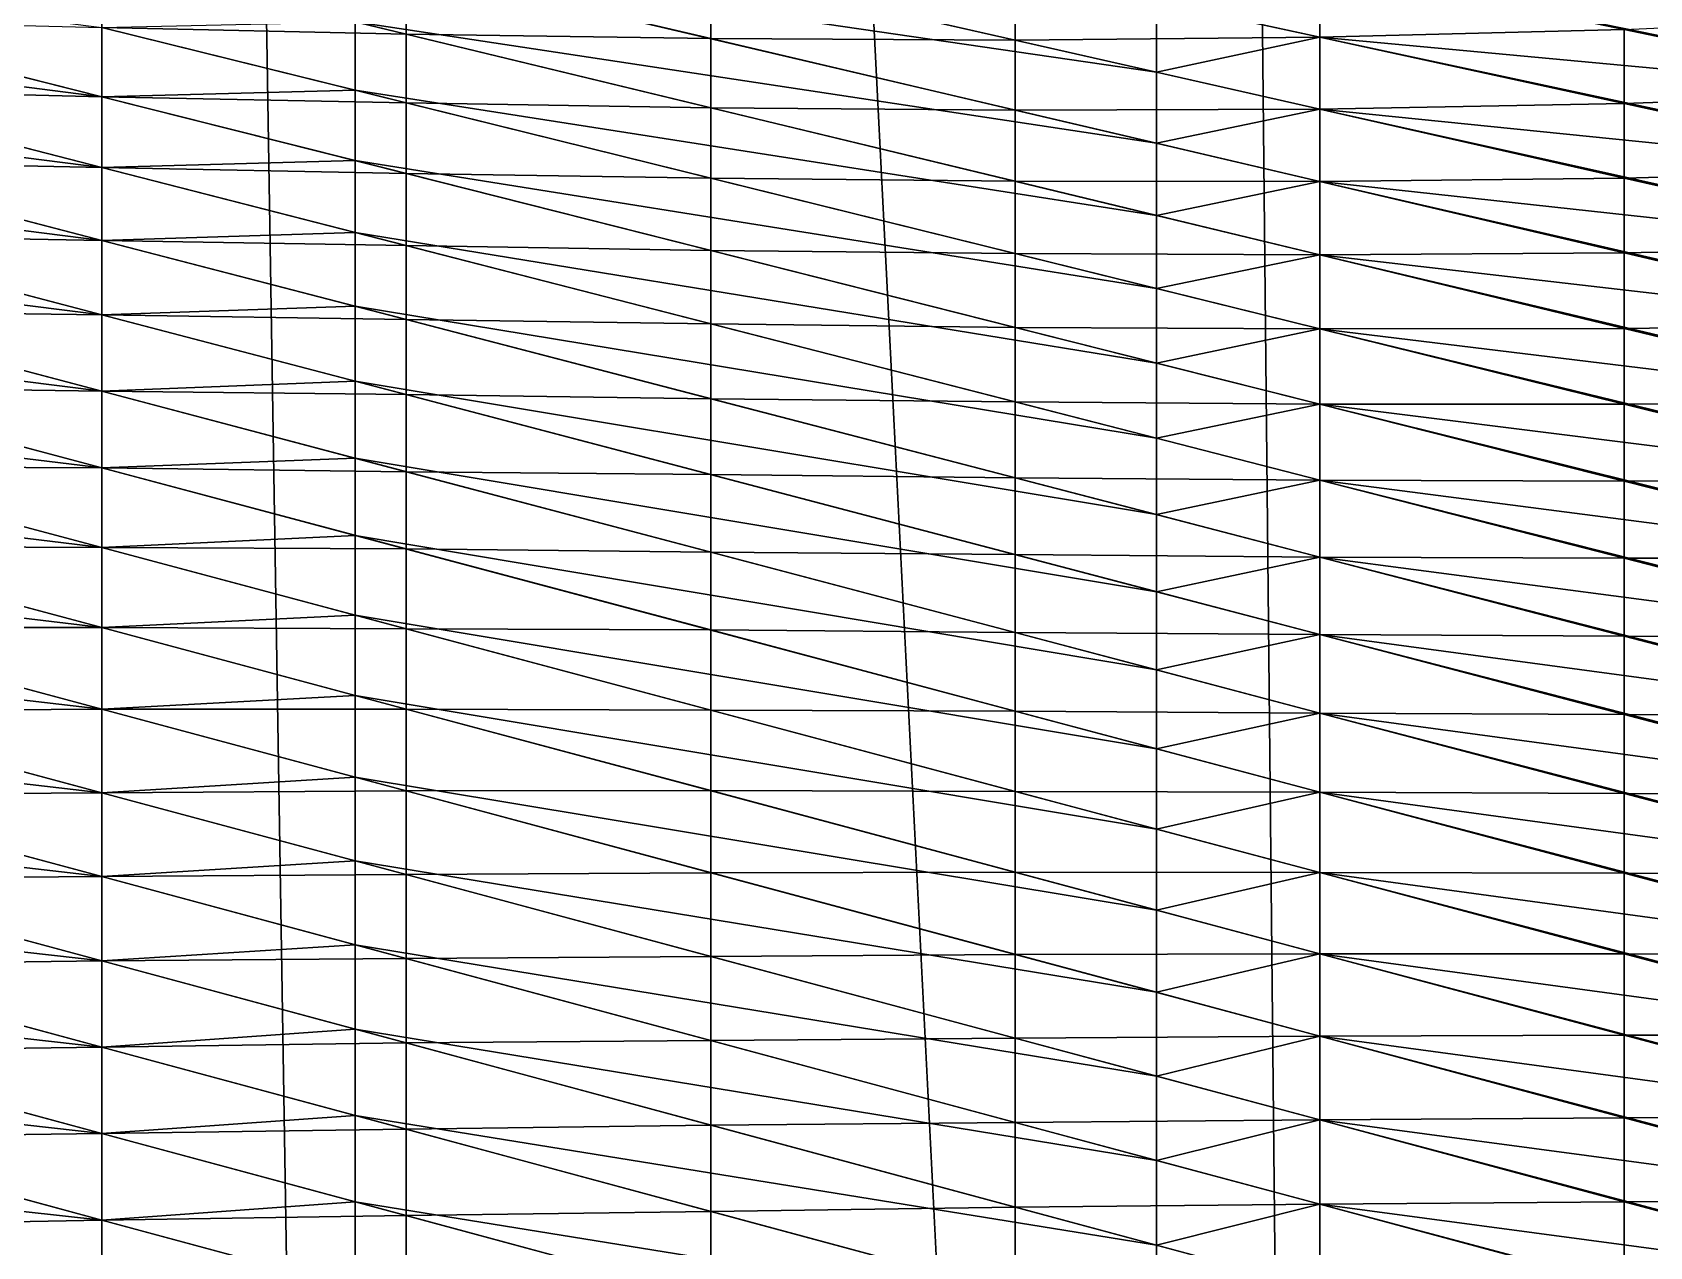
# Model space of a CAD drawing. Header units: metres. Extents: x -3 to 177, y -14 to 14.
# Drawn here: x 18.152 to 21.008, y -6.345 to -4.201 of the extents above; entities that cross this region are included whole.
import ezdxf

# ---------------------------------------------------------------- set-up
doc = ezdxf.new("R2010")
doc.units = ezdxf.units.M
doc.layers.add('ENGINE_ROOM', color=7, linetype='Continuous', true_color=0xa1acbe)
doc.layers.add('HULL', color=7, linetype='Continuous', true_color=0x528ba5)

msp = doc.modelspace()

# ---------------------------------------------------------------- linework, layer by layer
at = {"layer": 'ENGINE_ROOM'}
for points in [[(20.425, 14.067, 14.613), (21.5517, -14.1752, 14.6089), (21.5517, 14.1752, 14.6089)], [(20.1369, 14.0386, 14.6141), (20.425, -14.067, 14.613), (20.425, 14.067, 14.613)], [(20.425, 14.067, 14.613), (20.425, -14.067, 14.613), (21.5517, -14.1752, 14.6089)], [(18.7222, 13.8991, 14.6193), (20.1369, -14.0386, 14.6141), (20.1369, 14.0386, 14.6141)], [(20.1369, 14.0386, 14.6141), (20.1369, -14.0386, 14.6141), (20.425, -14.067, 14.613)], [(18.275, 13.855, 14.621), (18.7222, -13.8991, 14.6193), (18.7222, 13.8991, 14.6193)], [(18.7222, 13.8991, 14.6193), (18.7222, -13.8991, 14.6193), (20.1369, -14.0386, 14.6141)], [(17.3074, 13.7596, 14.6246), (18.275, -13.855, 14.621), (18.275, 13.855, 14.621)], [(18.275, 13.855, 14.621), (18.275, -13.855, 14.621), (18.7222, -13.8991, 14.6193)], [(17.3074, 13.7596, 14.6246), (17.3074, -13.7596, 14.6246), (18.275, -13.855, 14.621)], [(18.7222, -4.065, 2.9489), (18.7222, -3.9509, 2.8223), (20.1369, -4.2713, 2.5047)], [(18.7222, -3.9509, 2.8223), (20.1369, -4.1471, 2.3858), (20.1369, -4.2713, 2.5047)], [(17.3074, -4.1909, 3.7773), (17.3074, -4.0702, 3.6576), (18.275, -4.3146, 3.4209)], [(17.3074, -4.0702, 3.6576), (18.275, -4.1922, 3.3018), (18.275, -4.3146, 3.4209)], [(18.7222, -4.1824, 3.0728), (18.7222, -4.065, 2.9489), (20.1369, -4.3968, 2.6224)], [(18.7222, -4.065, 2.9489), (20.1369, -4.2713, 2.5047), (20.1369, -4.3968, 2.6224)], [(20.1369, -4.1471, 2.3858), (20.425, -4.084, 2.2055), (20.425, -4.2098, 2.3231)], [(20.425, -4.2098, 2.3231), (20.425, -4.084, 2.2055), (21.5517, -4.3142, 1.9704)], [(20.425, -4.084, 2.2055), (21.5517, -4.1781, 1.8606), (21.5517, -4.3142, 1.9704)], [(20.1369, -4.2713, 2.5047), (20.1369, -4.1471, 2.3858), (20.425, -4.2098, 2.3231)], [(17.3074, -4.3167, 3.8917), (17.3074, -4.1909, 3.7773), (18.275, -4.4394, 3.5377)], [(17.3074, -4.1909, 3.7773), (18.275, -4.3146, 3.4209), (18.275, -4.4394, 3.5377)], [(18.275, -4.1922, 3.3018), (18.7222, -4.1824, 3.0728), (18.7222, -4.3029, 3.1941)], [(18.275, -4.3146, 3.4209), (18.275, -4.1922, 3.3018), (18.7222, -4.3029, 3.1941)], [(18.7222, -4.3029, 3.1941), (18.7222, -4.1824, 3.0728), (20.1369, -4.5243, 2.7385)], [(18.7222, -4.1824, 3.0728), (20.1369, -4.3968, 2.6224), (20.1369, -4.5243, 2.7385)], [(20.1369, -4.2713, 2.5047), (20.425, -4.2098, 2.3231), (20.425, -4.3365, 2.4401)], [(20.425, -4.3365, 2.4401), (20.425, -4.2098, 2.3231), (21.5517, -4.4506, 2.0799)], [(20.425, -4.2098, 2.3231), (21.5517, -4.3142, 1.9704), (21.5517, -4.4506, 2.0799)], [(20.1369, -4.3968, 2.6224), (20.1369, -4.2713, 2.5047), (20.425, -4.3365, 2.4401)], [(18.275, -4.3146, 3.4209), (18.7222, -4.3029, 3.1941), (18.7222, -4.4275, 3.3115)], [(18.7222, -4.4275, 3.3115), (18.7222, -4.3029, 3.1941), (20.1369, -4.6533, 2.8533)], [(18.7222, -4.3029, 3.1941), (20.1369, -4.5243, 2.7385), (20.1369, -4.6533, 2.8533)], [(17.3074, -4.4454, 4.0028), (17.3074, -4.3167, 3.8917), (18.275, -4.5683, 3.6501)], [(17.3074, -4.3167, 3.8917), (18.275, -4.4394, 3.5377), (18.275, -4.5683, 3.6501)], [(18.275, -4.4394, 3.5377), (18.275, -4.3146, 3.4209), (18.7222, -4.4275, 3.3115)], [(20.1369, -4.3968, 2.6224), (20.425, -4.3365, 2.4401), (20.425, -4.4644, 2.556)], [(20.425, -4.4644, 2.556), (20.425, -4.3365, 2.4401), (21.5517, -4.5871, 2.1893)], [(20.425, -4.3365, 2.4401), (21.5517, -4.4506, 2.0799), (21.5517, -4.5871, 2.1893)], [(20.1369, -4.5243, 2.7385), (20.1369, -4.3968, 2.6224), (20.425, -4.4644, 2.556)], [(17.3074, -4.5788, 4.1082), (17.3074, -4.4454, 4.0028), (18.275, -4.6995, 3.7598)], [(17.3074, -4.4454, 4.0028), (18.275, -4.5683, 3.6501), (18.275, -4.6995, 3.7598)], [(18.275, -4.4394, 3.5377), (18.7222, -4.4275, 3.3115), (18.7222, -4.5542, 3.4269)], [(18.275, -4.5683, 3.6501), (18.275, -4.4394, 3.5377), (18.7222, -4.5542, 3.4269)], [(18.7222, -4.5542, 3.4269), (18.7222, -4.4275, 3.3115), (20.1369, -4.7849, 2.9654)], [(18.7222, -4.4275, 3.3115), (20.1369, -4.6533, 2.8533), (20.1369, -4.7849, 2.9654)], [(20.1369, -4.5243, 2.7385), (20.425, -4.4644, 2.556), (20.425, -4.5939, 2.6705)], [(20.425, -4.5939, 2.6705), (20.425, -4.4644, 2.556), (21.5517, -4.7241, 2.2981)], [(20.425, -4.4644, 2.556), (21.5517, -4.5871, 2.1893), (21.5517, -4.7241, 2.2981)], [(20.1369, -4.6533, 2.8533), (20.1369, -4.5243, 2.7385), (20.425, -4.5939, 2.6705)], [(18.275, -4.5683, 3.6501), (18.7222, -4.5542, 3.4269), (18.7222, -4.6845, 3.5384)], [(18.275, -4.6995, 3.7598), (18.275, -4.5683, 3.6501), (18.7222, -4.6845, 3.5384)], [(18.7222, -4.6845, 3.5384), (18.7222, -4.5542, 3.4269), (20.1369, -4.9175, 3.0766)], [(18.7222, -4.5542, 3.4269), (20.1369, -4.7849, 2.9654), (20.1369, -4.9175, 3.0766)], [(17.3074, -4.7124, 4.2134), (17.3074, -4.5788, 4.1082), (18.275, -4.8345, 3.865)], [(17.3074, -4.5788, 4.1082), (18.275, -4.6995, 3.7598), (18.275, -4.8345, 3.865)], [(20.1369, -4.6533, 2.8533), (20.425, -4.5939, 2.6705), (20.425, -4.7246, 2.7839)], [(20.425, -4.7246, 2.7839), (20.425, -4.5939, 2.6705), (21.5517, -4.8614, 2.4064)], [(20.425, -4.5939, 2.6705), (21.5517, -4.7241, 2.2981), (21.5517, -4.8614, 2.4064)], [(20.1369, -4.7849, 2.9654), (20.1369, -4.6533, 2.8533), (20.425, -4.7246, 2.7839)], [(18.275, -4.6995, 3.7598), (18.7222, -4.6845, 3.5384), (18.7222, -4.8169, 3.6475)], [(18.275, -4.8345, 3.865), (18.275, -4.6995, 3.7598), (18.7222, -4.8169, 3.6475)], [(18.7222, -4.8169, 3.6475), (18.7222, -4.6845, 3.5384), (20.1369, -5.0524, 3.1851)], [(18.7222, -4.6845, 3.5384), (20.1369, -4.9175, 3.0766), (20.1369, -5.0524, 3.1851)], [(17.3074, -4.8525, 4.3098), (17.3074, -4.7124, 4.2134), (18.275, -4.97, 3.9696)], [(17.3074, -4.7124, 4.2134), (18.275, -4.8345, 3.865), (18.275, -4.97, 3.9696)], [(20.1369, -4.7849, 2.9654), (20.425, -4.7246, 2.7839), (20.425, -4.8576, 2.895)], [(20.425, -4.8576, 2.895), (20.425, -4.7246, 2.7839), (21.5517, -4.9989, 2.5146)], [(20.425, -4.7246, 2.7839), (21.5517, -4.8614, 2.4064), (21.5517, -4.9989, 2.5146)], [(20.1369, -4.9175, 3.0766), (20.1369, -4.7849, 2.9654), (20.425, -4.8576, 2.895)], [(18.275, -4.8345, 3.865), (18.7222, -4.8169, 3.6475), (18.7222, -4.9527, 3.7526)], [(18.7222, -4.9527, 3.7526), (18.7222, -4.8169, 3.6475), (20.1369, -5.1885, 3.2923)], [(18.7222, -4.8169, 3.6475), (20.1369, -5.0524, 3.1851), (20.1369, -5.1885, 3.2923)], [(17.3074, -4.9927, 4.4061), (17.3074, -4.8525, 4.3098), (18.275, -5.1107, 4.067)], [(17.3074, -4.8525, 4.3098), (18.275, -4.97, 3.9696), (18.275, -5.1107, 4.067)], [(18.275, -4.97, 3.9696), (18.275, -4.8345, 3.865), (18.7222, -4.9527, 3.7526)], [(20.1369, -4.9175, 3.0766), (20.425, -4.8576, 2.895), (20.425, -4.9914, 3.0052)], [(20.425, -4.9914, 3.0052), (20.425, -4.8576, 2.895), (21.5517, -5.1375, 2.6214)], [(20.425, -4.8576, 2.895), (21.5517, -4.9989, 2.5146), (21.5517, -5.1375, 2.6214)], [(20.1369, -5.0524, 3.1851), (20.1369, -4.9175, 3.0766), (20.425, -4.9914, 3.0052)], [(18.275, -4.97, 3.9696), (18.7222, -4.9527, 3.7526), (18.7222, -5.089, 3.8569)], [(18.7222, -5.089, 3.8569), (18.7222, -4.9527, 3.7526), (20.1369, -5.3266, 3.3969)], [(18.7222, -4.9527, 3.7526), (20.1369, -5.1885, 3.2923), (20.1369, -5.3266, 3.3969)], [(17.3074, -5.1365, 4.4968), (17.3074, -4.9927, 4.4061), (18.275, -5.2519, 4.1639)], [(17.3074, -4.9927, 4.4061), (18.275, -5.1107, 4.067), (18.275, -5.2519, 4.1639)], [(18.275, -5.1107, 4.067), (18.275, -4.97, 3.9696), (18.7222, -5.089, 3.8569)], [(20.1369, -5.0524, 3.1851), (20.425, -4.9914, 3.0052), (20.425, -5.1273, 3.1132)], [(20.425, -5.1273, 3.1132), (20.425, -4.9914, 3.0052), (21.5517, -5.2761, 2.7281)], [(20.425, -4.9914, 3.0052), (21.5517, -5.1375, 2.6214), (21.5517, -5.2761, 2.7281)], [(20.1369, -5.1885, 3.2923), (20.1369, -5.0524, 3.1851), (20.425, -5.1273, 3.1132)], [(18.275, -5.1107, 4.067), (18.7222, -5.089, 3.8569), (18.7222, -5.23, 3.9548)], [(18.275, -5.2519, 4.1639), (18.275, -5.1107, 4.067), (18.7222, -5.23, 3.9548)], [(18.7222, -5.23, 3.9548), (18.7222, -5.089, 3.8569), (20.1369, -5.4656, 3.5004)], [(18.7222, -5.089, 3.8569), (20.1369, -5.3266, 3.3969), (20.1369, -5.4656, 3.5004)], [(17.3074, -5.2837, 4.5819), (17.3074, -5.1365, 4.4968), (18.275, -5.3961, 4.2559)], [(17.3074, -5.1365, 4.4968), (18.275, -5.2519, 4.1639), (18.275, -5.3961, 4.2559)], [(20.1369, -5.1885, 3.2923), (20.425, -5.1273, 3.1132), (20.425, -5.2641, 3.2199)], [(20.425, -5.2641, 3.2199), (20.425, -5.1273, 3.1132), (21.5517, -5.4156, 2.8336)], [(20.425, -5.1273, 3.1132), (21.5517, -5.2761, 2.7281), (21.5517, -5.4156, 2.8336)], [(20.1369, -5.3266, 3.3969), (20.1369, -5.1885, 3.2923), (20.425, -5.2641, 3.2199)], [(18.275, -5.2519, 4.1639), (18.7222, -5.23, 3.9548), (18.7222, -5.3716, 4.0519)], [(18.275, -5.3961, 4.2559), (18.275, -5.2519, 4.1639), (18.7222, -5.3716, 4.0519)], [(18.7222, -5.3716, 4.0519), (18.7222, -5.23, 3.9548), (20.1369, -5.6075, 3.5999)], [(18.7222, -5.23, 3.9548), (20.1369, -5.4656, 3.5004), (20.1369, -5.6075, 3.5999)], [(20.1369, -5.3266, 3.3969), (20.425, -5.2641, 3.2199), (20.425, -5.4027, 3.3245)], [(20.425, -5.4027, 3.3245), (20.425, -5.2641, 3.2199), (21.5517, -5.5556, 2.9386)], [(20.425, -5.2641, 3.2199), (21.5517, -5.4156, 2.8336), (21.5517, -5.5556, 2.9386)], [(17.3074, -5.431, 4.6669), (17.3074, -5.2837, 4.5819), (18.275, -5.5436, 4.3427)], [(17.3074, -5.2837, 4.5819), (18.275, -5.3961, 4.2559), (18.275, -5.5436, 4.3427)], [(20.1369, -5.4656, 3.5004), (20.1369, -5.3266, 3.3969), (20.425, -5.4027, 3.3245)], [(18.275, -5.3961, 4.2559), (18.7222, -5.3716, 4.0519), (18.7222, -5.5161, 4.1446)], [(18.275, -5.5436, 4.3427), (18.275, -5.3961, 4.2559), (18.7222, -5.5161, 4.1446)], [(18.7222, -5.5161, 4.1446), (18.7222, -5.3716, 4.0519), (20.1369, -5.7505, 3.6978)], [(18.7222, -5.3716, 4.0519), (20.1369, -5.6075, 3.5999), (20.1369, -5.7505, 3.6978)], [(20.1369, -5.4656, 3.5004), (20.425, -5.4027, 3.3245), (20.425, -5.5423, 3.4278)], [(20.425, -5.5423, 3.4278), (20.425, -5.4027, 3.3245), (21.5517, -5.6962, 3.0427)], [(20.425, -5.4027, 3.3245), (21.5517, -5.5556, 2.9386), (21.5517, -5.6962, 3.0427)], [(17.3074, -5.5792, 4.7502), (17.3074, -5.431, 4.6669), (18.275, -5.6914, 4.429)], [(17.3074, -5.431, 4.6669), (18.275, -5.5436, 4.3427), (18.275, -5.6914, 4.429)], [(20.1369, -5.6075, 3.5999), (20.1369, -5.4656, 3.5004), (20.425, -5.5423, 3.4278)], [(18.275, -5.5436, 4.3427), (18.7222, -5.5161, 4.1446), (18.7222, -5.6637, 4.2322)], [(18.7222, -5.6637, 4.2322), (18.7222, -5.5161, 4.1446), (20.1369, -5.8957, 3.7924)], [(18.7222, -5.5161, 4.1446), (20.1369, -5.7505, 3.6978), (20.1369, -5.8957, 3.7924)], [(18.275, -5.6914, 4.429), (18.275, -5.5436, 4.3427), (18.7222, -5.6637, 4.2322)], [(20.1369, -5.6075, 3.5999), (20.425, -5.5423, 3.4278), (20.425, -5.6844, 3.5276)], [(20.425, -5.6844, 3.5276), (20.425, -5.5423, 3.4278), (21.5517, -5.838, 3.1451)], [(20.425, -5.5423, 3.4278), (21.5517, -5.6962, 3.0427), (21.5517, -5.838, 3.1451)], [(17.3074, -5.7314, 4.8261), (17.3074, -5.5792, 4.7502), (18.275, -5.8401, 4.5137)], [(17.3074, -5.5792, 4.7502), (18.275, -5.6914, 4.429), (18.275, -5.8401, 4.5137)], [(20.1369, -5.7505, 3.6978), (20.1369, -5.6075, 3.5999), (20.425, -5.6844, 3.5276)], [(18.275, -5.6914, 4.429), (18.7222, -5.6637, 4.2322), (18.7222, -5.8117, 4.3191)], [(18.7222, -5.8117, 4.3191), (18.7222, -5.6637, 4.2322), (20.1369, -6.0437, 3.8825)], [(18.7222, -5.6637, 4.2322), (20.1369, -5.8957, 3.7924), (20.1369, -6.0437, 3.8825)], [(18.275, -5.8401, 4.5137), (18.275, -5.6914, 4.429), (18.7222, -5.8117, 4.3191)], [(20.1369, -5.7505, 3.6978), (20.425, -5.6844, 3.5276), (20.425, -5.8276, 3.6257)], [(20.425, -5.8276, 3.6257), (20.425, -5.6844, 3.5276), (21.5517, -5.981, 3.246)], [(20.425, -5.6844, 3.5276), (21.5517, -5.838, 3.1451), (21.5517, -5.981, 3.246)], [(17.3074, -5.8836, 4.9019), (17.3074, -5.7314, 4.8261), (18.275, -5.9924, 4.5917)], [(17.3074, -5.7314, 4.8261), (18.275, -5.8401, 4.5137), (18.275, -5.9924, 4.5917)], [(20.1369, -5.8957, 3.7924), (20.1369, -5.7505, 3.6978), (20.425, -5.8276, 3.6257)], [(18.275, -5.8401, 4.5137), (18.7222, -5.8117, 4.3191), (18.7222, -5.9607, 4.4044)], [(18.7222, -5.9607, 4.4044), (18.7222, -5.8117, 4.3191), (20.1369, -6.1925, 3.9714)], [(18.7222, -5.8117, 4.3191), (20.1369, -6.0437, 3.8825), (20.1369, -6.1925, 3.9714)], [(18.275, -5.9924, 4.5917), (18.275, -5.8401, 4.5137), (18.7222, -5.9607, 4.4044)], [(20.1369, -5.8957, 3.7924), (20.425, -5.8276, 3.6257), (20.425, -5.973, 3.7207)], [(20.425, -5.973, 3.7207), (20.425, -5.8276, 3.6257), (21.5517, -6.1255, 3.3446)], [(20.425, -5.8276, 3.6257), (21.5517, -5.981, 3.246), (21.5517, -6.1255, 3.3446)], [(17.3074, -6.036, 4.9774), (17.3074, -5.8836, 4.9019), (18.275, -6.1448, 4.6697)], [(17.3074, -5.8836, 4.9019), (18.275, -5.9924, 4.5917), (18.275, -6.1448, 4.6697)], [(20.1369, -6.0437, 3.8825), (20.1369, -5.8957, 3.7924), (20.425, -5.973, 3.7207)], [(18.275, -5.9924, 4.5917), (18.7222, -5.9607, 4.4044), (18.7222, -6.1131, 4.4834)], [(18.7222, -6.1131, 4.4834), (18.7222, -5.9607, 4.4044), (20.1369, -6.3422, 4.0585)], [(18.7222, -5.9607, 4.4044), (20.1369, -6.1925, 3.9714), (20.1369, -6.3422, 4.0585)], [(18.275, -6.1448, 4.6697), (18.275, -5.9924, 4.5917), (18.7222, -6.1131, 4.4834)], [(20.1369, -6.0437, 3.8825), (20.425, -5.973, 3.7207), (20.425, -6.1211, 3.8113)], [(20.425, -6.1211, 3.8113), (20.425, -5.973, 3.7207), (21.5517, -6.2716, 3.4409)], [(20.425, -5.973, 3.7207), (21.5517, -6.1255, 3.3446), (21.5517, -6.2716, 3.4409)], [(17.3074, -6.1916, 5.046), (17.3074, -6.036, 4.9774), (18.275, -6.2977, 4.7466)], [(17.3074, -6.036, 4.9774), (18.275, -6.1448, 4.6697), (18.275, -6.2977, 4.7466)], [(20.1369, -6.1925, 3.9714), (20.1369, -6.0437, 3.8825), (20.425, -6.1211, 3.8113)], [(18.275, -6.1448, 4.6697), (18.7222, -6.1131, 4.4834), (18.7222, -6.2655, 4.5624)], [(18.7222, -6.2655, 4.5624), (18.7222, -6.1131, 4.4834), (20.1369, -6.4947, 4.1408)], [(18.7222, -6.1131, 4.4834), (20.1369, -6.3422, 4.0585), (20.1369, -6.4947, 4.1408)], [(20.1369, -6.1925, 3.9714), (20.425, -6.1211, 3.8113), (20.425, -6.27, 3.9005)], [(20.425, -6.27, 3.9005), (20.425, -6.1211, 3.8113), (21.5517, -6.4201, 3.5333)], [(20.425, -6.1211, 3.8113), (21.5517, -6.2716, 3.4409), (21.5517, -6.4201, 3.5333)], [(18.275, -6.2977, 4.7466), (18.275, -6.1448, 4.6697), (18.7222, -6.2655, 4.5624)], [(17.3074, -6.3472, 5.1146), (17.3074, -6.1916, 5.046), (18.275, -6.4533, 4.8177)], [(17.3074, -6.1916, 5.046), (18.275, -6.2977, 4.7466), (18.275, -6.4533, 4.8177)], [(20.1369, -6.3422, 4.0585), (20.1369, -6.1925, 3.9714), (20.425, -6.27, 3.9005)], [(18.275, -6.2977, 4.7466), (18.7222, -6.2655, 4.5624), (18.7222, -6.4186, 4.64)], [(18.7222, -6.4186, 4.64), (18.7222, -6.2655, 4.5624), (20.1369, -6.6474, 4.2229)], [(18.7222, -6.2655, 4.5624), (20.1369, -6.4947, 4.1408), (20.1369, -6.6474, 4.2229)], [(20.1369, -6.3422, 4.0585), (20.425, -6.27, 3.9005), (20.425, -6.4199, 3.9881)], [(20.425, -6.4199, 3.9881), (20.425, -6.27, 3.9005), (21.5517, -6.5697, 3.624)], [(20.425, -6.27, 3.9005), (21.5517, -6.4201, 3.5333), (21.5517, -6.5697, 3.624)], [(18.275, -6.4533, 4.8177), (18.275, -6.2977, 4.7466), (18.7222, -6.4186, 4.64)], [(20.1369, -6.4947, 4.1408), (20.1369, -6.3422, 4.0585), (20.425, -6.4199, 3.9881)]]:
    msp.add_3dface(points, dxfattribs=at)
at = {"layer": 'HULL'}
for points in [[(18.275, -4.1922, 3.3018), (18.275, -4.0744, 3.1784), (18.8125, -4.2043, 3.0514)], [(18.275, -4.0744, 3.1784), (18.8125, -4.0862, 2.9281), (18.8125, -4.2043, 3.0514)], [(18.8125, -4.2043, 3.0514), (18.8125, -4.0862, 2.9281), (19.35, -4.2122, 2.804)], [(18.8125, -4.0862, 2.9281), (19.35, -4.0931, 2.6814), (19.35, -4.2122, 2.804)], [(19.35, -4.0931, 2.6814), (19.8875, -4.0928, 2.4402), (19.8875, -4.2148, 2.5607)], [(19.35, -4.2122, 2.804), (19.35, -4.0931, 2.6814), (19.8875, -4.2148, 2.5607)], [(19.8875, -4.0928, 2.4402), (20.425, -4.084, 2.2055), (20.425, -4.2098, 2.3231)], [(19.8875, -4.2148, 2.5607), (19.8875, -4.0928, 2.4402), (20.425, -4.2098, 2.3231)], [(20.425, -4.2098, 2.3231), (20.425, -4.084, 2.2055), (20.9625, -4.1958, 2.0924)], [(17.7375, -4.3014, 3.6708), (17.7375, -4.1788, 3.5524), (18.275, -4.3146, 3.4209)], [(17.7375, -4.1788, 3.5524), (18.275, -4.1922, 3.3018), (18.275, -4.3146, 3.4209)], [(18.275, -4.3146, 3.4209), (18.275, -4.1922, 3.3018), (18.8125, -4.3253, 3.1724)], [(18.275, -4.1922, 3.3018), (18.8125, -4.2043, 3.0514), (18.8125, -4.3253, 3.1724)], [(20.425, -4.2098, 2.3231), (20.9625, -4.1958, 2.0924), (20.9625, -4.3268, 2.2061)], [(20.9625, -4.1958, 2.0924), (21.5, -4.1718, 1.8691), (21.5, -4.3076, 1.9792)], [(20.9625, -4.3268, 2.2061), (20.9625, -4.1958, 2.0924), (21.5, -4.3076, 1.9792)], [(18.8125, -4.3253, 3.1724), (18.8125, -4.2043, 3.0514), (19.35, -4.3341, 2.9245)], [(18.8125, -4.2043, 3.0514), (19.35, -4.2122, 2.804), (19.35, -4.3341, 2.9245)], [(19.35, -4.3341, 2.9245), (19.35, -4.2122, 2.804), (19.8875, -4.3383, 2.68)], [(19.35, -4.2122, 2.804), (19.8875, -4.2148, 2.5607), (19.8875, -4.3383, 2.68)], [(19.8875, -4.2148, 2.5607), (20.425, -4.2098, 2.3231), (20.425, -4.3365, 2.4401)], [(19.8875, -4.3383, 2.68), (19.8875, -4.2148, 2.5607), (20.425, -4.3365, 2.4401)], [(20.425, -4.3365, 2.4401), (20.425, -4.2098, 2.3231), (20.9625, -4.3268, 2.2061)], [(17.7375, -4.4285, 3.7843), (17.7375, -4.3014, 3.6708), (18.275, -4.4394, 3.5377)], [(17.7375, -4.3014, 3.6708), (18.275, -4.3146, 3.4209), (18.275, -4.4394, 3.5377)], [(20.9625, -4.3268, 2.2061), (21.5, -4.3076, 1.9792), (21.5, -4.4437, 2.089)], [(18.275, -4.4394, 3.5377), (18.275, -4.3146, 3.4209), (18.8125, -4.4503, 3.2894)], [(18.275, -4.3146, 3.4209), (18.8125, -4.3253, 3.1724), (18.8125, -4.4503, 3.2894)], [(18.8125, -4.4503, 3.2894), (18.8125, -4.3253, 3.1724), (19.35, -4.4584, 3.0429)], [(18.8125, -4.3253, 3.1724), (19.35, -4.3341, 2.9245), (19.35, -4.4584, 3.0429)], [(19.35, -4.4584, 3.0429), (19.35, -4.3341, 2.9245), (19.8875, -4.464, 2.7975)], [(19.35, -4.3341, 2.9245), (19.8875, -4.3383, 2.68), (19.8875, -4.464, 2.7975)], [(19.8875, -4.3383, 2.68), (20.425, -4.3365, 2.4401), (20.425, -4.4644, 2.556)], [(19.8875, -4.464, 2.7975), (19.8875, -4.3383, 2.68), (20.425, -4.4644, 2.556)], [(20.425, -4.3365, 2.4401), (20.9625, -4.3268, 2.2061), (20.9625, -4.4582, 2.3194)], [(20.425, -4.4644, 2.556), (20.425, -4.3365, 2.4401), (20.9625, -4.4582, 2.3194)], [(20.9625, -4.4582, 2.3194), (20.9625, -4.3268, 2.2061), (21.5, -4.4437, 2.089)], [(17.7375, -4.5583, 3.8948), (17.7375, -4.4285, 3.7843), (18.275, -4.5683, 3.6501)], [(17.7375, -4.4285, 3.7843), (18.275, -4.4394, 3.5377), (18.275, -4.5683, 3.6501)], [(18.275, -4.5683, 3.6501), (18.275, -4.4394, 3.5377), (18.8125, -4.5774, 3.4046)], [(18.275, -4.4394, 3.5377), (18.8125, -4.4503, 3.2894), (18.8125, -4.5774, 3.4046)], [(18.8125, -4.5774, 3.4046), (18.8125, -4.4503, 3.2894), (19.35, -4.5861, 3.1579)], [(18.8125, -4.4503, 3.2894), (19.35, -4.4584, 3.0429), (19.35, -4.5861, 3.1579)], [(20.9625, -4.4582, 2.3194), (21.5, -4.4437, 2.089), (21.5, -4.5799, 2.1988)], [(19.35, -4.5861, 3.1579), (19.35, -4.4584, 3.0429), (19.8875, -4.5915, 2.9134)], [(19.35, -4.4584, 3.0429), (19.8875, -4.464, 2.7975), (19.8875, -4.5915, 2.9134)], [(19.8875, -4.5915, 2.9134), (19.8875, -4.464, 2.7975), (20.425, -4.5939, 2.6705)], [(19.8875, -4.464, 2.7975), (20.425, -4.4644, 2.556), (20.425, -4.5939, 2.6705)], [(20.425, -4.4644, 2.556), (20.9625, -4.4582, 2.3194), (20.9625, -4.5905, 2.4319)], [(20.425, -4.5939, 2.6705), (20.425, -4.4644, 2.556), (20.9625, -4.5905, 2.4319)], [(20.9625, -4.5905, 2.4319), (20.9625, -4.4582, 2.3194), (21.5, -4.5799, 2.1988)], [(17.7375, -4.6925, 4.0001), (17.7375, -4.5583, 3.8948), (18.275, -4.6995, 3.7598)], [(17.7375, -4.5583, 3.8948), (18.275, -4.5683, 3.6501), (18.275, -4.6995, 3.7598)], [(18.275, -4.6995, 3.7598), (18.275, -4.5683, 3.6501), (18.8125, -4.708, 3.5159)], [(18.275, -4.5683, 3.6501), (18.8125, -4.5774, 3.4046), (18.8125, -4.708, 3.5159)], [(18.8125, -4.708, 3.5159), (18.8125, -4.5774, 3.4046), (19.35, -4.7154, 3.2715)], [(18.8125, -4.5774, 3.4046), (19.35, -4.5861, 3.1579), (19.35, -4.7154, 3.2715)], [(19.35, -4.7154, 3.2715), (19.35, -4.5861, 3.1579), (19.8875, -4.7219, 3.0265)], [(19.35, -4.5861, 3.1579), (19.8875, -4.5915, 2.9134), (19.8875, -4.7219, 3.0265)], [(19.8875, -4.7219, 3.0265), (19.8875, -4.5915, 2.9134), (20.425, -4.7246, 2.7839)], [(19.8875, -4.5915, 2.9134), (20.425, -4.5939, 2.6705), (20.425, -4.7246, 2.7839)], [(20.425, -4.5939, 2.6705), (20.9625, -4.5905, 2.4319), (20.9625, -4.7238, 2.5435)], [(20.425, -4.7246, 2.7839), (20.425, -4.5939, 2.6705), (20.9625, -4.7238, 2.5435)], [(20.9625, -4.5905, 2.4319), (21.5, -4.5799, 2.1988), (21.5, -4.7166, 2.3079)], [(20.9625, -4.7238, 2.5435), (20.9625, -4.5905, 2.4319), (21.5, -4.7166, 2.3079)], [(17.7375, -4.8269, 4.105), (17.7375, -4.6925, 4.0001), (18.275, -4.8345, 3.865)], [(17.7375, -4.6925, 4.0001), (18.275, -4.6995, 3.7598), (18.275, -4.8345, 3.865)], [(18.275, -4.8345, 3.865), (18.275, -4.6995, 3.7598), (18.8125, -4.8406, 3.6248)], [(18.275, -4.6995, 3.7598), (18.8125, -4.708, 3.5159), (18.8125, -4.8406, 3.6248)], [(18.8125, -4.8406, 3.6248), (18.8125, -4.708, 3.5159), (19.35, -4.8478, 3.3816)], [(18.8125, -4.708, 3.5159), (19.35, -4.7154, 3.2715), (19.35, -4.8478, 3.3816)], [(19.35, -4.8478, 3.3816), (19.35, -4.7154, 3.2715), (19.8875, -4.8534, 3.1383)], [(19.35, -4.7154, 3.2715), (19.8875, -4.7219, 3.0265), (19.8875, -4.8534, 3.1383)], [(19.8875, -4.8534, 3.1383), (19.8875, -4.7219, 3.0265), (20.425, -4.8576, 2.895)], [(19.8875, -4.7219, 3.0265), (20.425, -4.7246, 2.7839), (20.425, -4.8576, 2.895)], [(20.425, -4.7246, 2.7839), (20.9625, -4.7238, 2.5435), (20.9625, -4.8577, 2.6544)], [(20.425, -4.8576, 2.895), (20.425, -4.7246, 2.7839), (20.9625, -4.8577, 2.6544)], [(20.9625, -4.7238, 2.5435), (21.5, -4.7166, 2.3079), (21.5, -4.8536, 2.4165)], [(20.9625, -4.8577, 2.6544), (20.9625, -4.7238, 2.5435), (21.5, -4.8536, 2.4165)], [(17.7375, -4.9673, 4.2019), (17.7375, -4.8269, 4.105), (18.275, -4.97, 3.9696)], [(17.7375, -4.8269, 4.105), (18.275, -4.8345, 3.865), (18.275, -4.97, 3.9696)], [(18.275, -4.97, 3.9696), (18.275, -4.8345, 3.865), (18.8125, -4.9766, 3.7299)], [(18.275, -4.8345, 3.865), (18.8125, -4.8406, 3.6248), (18.8125, -4.9766, 3.7299)], [(18.8125, -4.9766, 3.7299), (18.8125, -4.8406, 3.6248), (19.35, -4.9818, 3.4899)], [(18.8125, -4.8406, 3.6248), (19.35, -4.8478, 3.3816), (19.35, -4.9818, 3.4899)], [(19.35, -4.9818, 3.4899), (19.35, -4.8478, 3.3816), (19.8875, -4.9875, 3.2474)], [(19.35, -4.8478, 3.3816), (19.8875, -4.8534, 3.1383), (19.8875, -4.9875, 3.2474)], [(19.8875, -4.9875, 3.2474), (19.8875, -4.8534, 3.1383), (20.425, -4.9914, 3.0052)], [(19.8875, -4.8534, 3.1383), (20.425, -4.8576, 2.895), (20.425, -4.9914, 3.0052)], [(20.9625, -4.8577, 2.6544), (21.5, -4.8536, 2.4165), (21.5, -4.9909, 2.5249)], [(20.425, -4.9914, 3.0052), (20.425, -4.8576, 2.895), (20.9625, -4.9934, 2.7635)], [(20.425, -4.8576, 2.895), (20.9625, -4.8577, 2.6544), (20.9625, -4.9934, 2.7635)], [(20.9625, -4.9934, 2.7635), (20.9625, -4.8577, 2.6544), (21.5, -4.9909, 2.5249)], [(17.7375, -5.1079, 4.2984), (17.7375, -4.9673, 4.2019), (18.275, -5.1107, 4.067)], [(17.7375, -4.9673, 4.2019), (18.275, -4.97, 3.9696), (18.275, -5.1107, 4.067)], [(18.275, -5.1107, 4.067), (18.275, -4.97, 3.9696), (18.8125, -5.1131, 3.8341)], [(18.275, -4.97, 3.9696), (18.8125, -4.9766, 3.7299), (18.8125, -5.1131, 3.8341)], [(18.8125, -5.1131, 3.8341), (18.8125, -4.9766, 3.7299), (19.35, -5.1186, 3.5947)], [(18.8125, -4.9766, 3.7299), (19.35, -4.9818, 3.4899), (19.35, -5.1186, 3.5947)], [(19.35, -5.1186, 3.5947), (19.35, -4.9818, 3.4899), (19.8875, -5.123, 3.3549)], [(19.35, -4.9818, 3.4899), (19.8875, -4.9875, 3.2474), (19.8875, -5.123, 3.3549)], [(19.8875, -5.123, 3.3549), (19.8875, -4.9875, 3.2474), (20.425, -5.1273, 3.1132)], [(19.8875, -4.9875, 3.2474), (20.425, -4.9914, 3.0052), (20.425, -5.1273, 3.1132)], [(20.425, -5.1273, 3.1132), (20.425, -4.9914, 3.0052), (20.9625, -5.1294, 2.8721)], [(20.425, -4.9914, 3.0052), (20.9625, -4.9934, 2.7635), (20.9625, -5.1294, 2.8721)], [(20.9625, -4.9934, 2.7635), (21.5, -4.9909, 2.5249), (21.5, -5.1291, 2.632)], [(20.9625, -5.1294, 2.8721), (20.9625, -4.9934, 2.7635), (21.5, -5.1291, 2.632)], [(17.7375, -5.2519, 4.3897), (17.7375, -5.1079, 4.2984), (18.275, -5.2519, 4.1639)], [(17.7375, -5.1079, 4.2984), (18.275, -5.1107, 4.067), (18.275, -5.2519, 4.1639)], [(18.275, -5.2519, 4.1639), (18.275, -5.1107, 4.067), (18.8125, -5.2541, 3.9322)], [(18.275, -5.1107, 4.067), (18.8125, -5.1131, 3.8341), (18.8125, -5.2541, 3.9322)], [(18.8125, -5.2541, 3.9322), (18.8125, -5.1131, 3.8341), (19.35, -5.2561, 3.6987)], [(18.8125, -5.1131, 3.8341), (19.35, -5.1186, 3.5947), (19.35, -5.2561, 3.6987)], [(19.35, -5.2561, 3.6987), (19.35, -5.1186, 3.5947), (19.8875, -5.2607, 3.4596)], [(19.35, -5.1186, 3.5947), (19.8875, -5.123, 3.3549), (19.8875, -5.2607, 3.4596)], [(19.8875, -5.2607, 3.4596), (19.8875, -5.123, 3.3549), (20.425, -5.2641, 3.2199)], [(19.8875, -5.123, 3.3549), (20.425, -5.1273, 3.1132), (20.425, -5.2641, 3.2199)], [(20.425, -5.2641, 3.2199), (20.425, -5.1273, 3.1132), (20.9625, -5.267, 2.979)], [(20.425, -5.1273, 3.1132), (20.9625, -5.1294, 2.8721), (20.9625, -5.267, 2.979)], [(20.9625, -5.1294, 2.8721), (21.5, -5.1291, 2.632), (21.5, -5.2675, 2.739)], [(20.9625, -5.267, 2.979), (20.9625, -5.1294, 2.8721), (21.5, -5.2675, 2.739)], [(17.7375, -5.3992, 4.4755), (17.7375, -5.2519, 4.3897), (18.275, -5.3961, 4.2559)], [(17.7375, -5.2519, 4.3897), (18.275, -5.2519, 4.1639), (18.275, -5.3961, 4.2559)], [(18.275, -5.3961, 4.2559), (18.275, -5.2519, 4.1639), (18.8125, -5.3958, 4.0293)], [(18.275, -5.2519, 4.1639), (18.8125, -5.2541, 3.9322), (18.8125, -5.3958, 4.0293)], [(18.8125, -5.3958, 4.0293), (18.8125, -5.2541, 3.9322), (19.35, -5.3975, 3.7973)], [(18.8125, -5.2541, 3.9322), (19.35, -5.2561, 3.6987), (19.35, -5.3975, 3.7973)], [(19.35, -5.3975, 3.7973), (19.35, -5.2561, 3.6987), (19.8875, -5.3992, 3.5632)], [(19.35, -5.2561, 3.6987), (19.8875, -5.2607, 3.4596), (19.8875, -5.3992, 3.5632)], [(19.8875, -5.3992, 3.5632), (19.8875, -5.2607, 3.4596), (20.425, -5.4027, 3.3245)], [(19.8875, -5.2607, 3.4596), (20.425, -5.2641, 3.2199), (20.425, -5.4027, 3.3245)], [(20.425, -5.4027, 3.3245), (20.425, -5.2641, 3.2199), (20.9625, -5.4053, 3.0849)], [(20.425, -5.2641, 3.2199), (20.9625, -5.267, 2.979), (20.9625, -5.4053, 3.0849)], [(20.9625, -5.4053, 3.0849), (20.9625, -5.267, 2.979), (21.5, -5.4068, 2.8447)], [(20.9625, -5.267, 2.979), (21.5, -5.2675, 2.739), (21.5, -5.4068, 2.8447)], [(17.7375, -5.3992, 4.4755), (18.275, -5.3961, 4.2559), (18.275, -5.5436, 4.3427)], [(18.275, -5.3961, 4.2559), (18.8125, -5.3958, 4.0293), (18.8125, -5.5403, 4.1221)], [(18.275, -5.5436, 4.3427), (18.275, -5.3961, 4.2559), (18.8125, -5.5403, 4.1221)], [(18.8125, -5.5403, 4.1221), (18.8125, -5.3958, 4.0293), (19.35, -5.5397, 3.8948)], [(18.8125, -5.3958, 4.0293), (19.35, -5.3975, 3.7973), (19.35, -5.5397, 3.8948)], [(17.7375, -5.5468, 4.5612), (17.7375, -5.3992, 4.4755), (18.275, -5.5436, 4.3427)], [(19.35, -5.5397, 3.8948), (19.35, -5.3975, 3.7973), (19.8875, -5.541, 3.6625)], [(19.35, -5.3975, 3.7973), (19.8875, -5.3992, 3.5632), (19.8875, -5.541, 3.6625)], [(19.8875, -5.541, 3.6625), (19.8875, -5.3992, 3.5632), (20.425, -5.5423, 3.4278)], [(19.8875, -5.3992, 3.5632), (20.425, -5.4027, 3.3245), (20.425, -5.5423, 3.4278)], [(20.425, -5.5423, 3.4278), (20.425, -5.4027, 3.3245), (20.9625, -5.5448, 3.1894)], [(20.425, -5.4027, 3.3245), (20.9625, -5.4053, 3.0849), (20.9625, -5.5448, 3.1894)], [(20.9625, -5.5448, 3.1894), (20.9625, -5.4053, 3.0849), (21.5, -5.5464, 2.95)], [(20.9625, -5.4053, 3.0849), (21.5, -5.4068, 2.8447), (21.5, -5.5464, 2.95)], [(17.7375, -5.5468, 4.5612), (18.275, -5.5436, 4.3427), (18.275, -5.6914, 4.429)], [(17.7375, -5.6952, 4.645), (17.7375, -5.5468, 4.5612), (18.275, -5.6914, 4.429)], [(18.275, -5.5436, 4.3427), (18.8125, -5.5403, 4.1221), (18.8125, -5.688, 4.2098)], [(18.275, -5.6914, 4.429), (18.275, -5.5436, 4.3427), (18.8125, -5.688, 4.2098)], [(18.8125, -5.5403, 4.1221), (19.35, -5.5397, 3.8948), (19.35, -5.6845, 3.9883)], [(18.8125, -5.688, 4.2098), (18.8125, -5.5403, 4.1221), (19.35, -5.6845, 3.9883)], [(19.35, -5.6845, 3.9883), (19.35, -5.5397, 3.8948), (19.8875, -5.6837, 3.7602)], [(19.35, -5.5397, 3.8948), (19.8875, -5.541, 3.6625), (19.8875, -5.6837, 3.7602)], [(19.8875, -5.6837, 3.7602), (19.8875, -5.541, 3.6625), (20.425, -5.6844, 3.5276)], [(19.8875, -5.541, 3.6625), (20.425, -5.5423, 3.4278), (20.425, -5.6844, 3.5276)], [(20.425, -5.6844, 3.5276), (20.425, -5.5423, 3.4278), (20.9625, -5.6854, 3.2923)], [(20.425, -5.5423, 3.4278), (20.9625, -5.5448, 3.1894), (20.9625, -5.6854, 3.2923)], [(20.9625, -5.6854, 3.2923), (20.9625, -5.5448, 3.1894), (21.5, -5.6868, 3.0543)], [(20.9625, -5.5448, 3.1894), (21.5, -5.5464, 2.95), (21.5, -5.6868, 3.0543)], [(17.7375, -5.6952, 4.645), (18.275, -5.6914, 4.429), (18.275, -5.8401, 4.5137)], [(17.7375, -5.8474, 4.7219), (17.7375, -5.6952, 4.645), (18.275, -5.8401, 4.5137)], [(18.275, -5.6914, 4.429), (18.8125, -5.688, 4.2098), (18.8125, -5.8361, 4.2969)], [(18.275, -5.8401, 4.5137), (18.275, -5.6914, 4.429), (18.8125, -5.8361, 4.2969)], [(18.8125, -5.688, 4.2098), (19.35, -5.6845, 3.9883), (19.35, -5.8323, 4.077)], [(18.8125, -5.8361, 4.2969), (18.8125, -5.688, 4.2098), (19.35, -5.8323, 4.077)], [(19.35, -5.6845, 3.9883), (19.8875, -5.6837, 3.7602), (19.8875, -5.8288, 3.8545)], [(19.35, -5.8323, 4.077), (19.35, -5.6845, 3.9883), (19.8875, -5.8288, 3.8545)], [(19.8875, -5.8288, 3.8545), (19.8875, -5.6837, 3.7602), (20.425, -5.8276, 3.6257)], [(19.8875, -5.6837, 3.7602), (20.425, -5.6844, 3.5276), (20.425, -5.8276, 3.6257)], [(20.425, -5.8276, 3.6257), (20.425, -5.6844, 3.5276), (20.9625, -5.8278, 3.3928)], [(20.425, -5.6844, 3.5276), (20.9625, -5.6854, 3.2923), (20.9625, -5.8278, 3.3928)], [(20.9625, -5.8278, 3.3928), (20.9625, -5.6854, 3.2923), (21.5, -5.8285, 3.1569)], [(20.9625, -5.6854, 3.2923), (21.5, -5.6868, 3.0543), (21.5, -5.8285, 3.1569)], [(17.7375, -5.8474, 4.7219), (18.275, -5.8401, 4.5137), (18.275, -5.9924, 4.5917)], [(17.7375, -5.9997, 4.7987), (17.7375, -5.8474, 4.7219), (18.275, -5.9924, 4.5917)], [(18.275, -5.8401, 4.5137), (18.8125, -5.8361, 4.2969), (18.8125, -5.9851, 4.3823)], [(18.275, -5.9924, 4.5917), (18.275, -5.8401, 4.5137), (18.8125, -5.9851, 4.3823)], [(18.8125, -5.8361, 4.2969), (19.35, -5.8323, 4.077), (19.35, -5.9807, 4.1648)], [(18.8125, -5.9851, 4.3823), (18.8125, -5.8361, 4.2969), (19.35, -5.9807, 4.1648)], [(19.35, -5.8323, 4.077), (19.8875, -5.8288, 3.8545), (19.8875, -5.9767, 3.9441)], [(19.35, -5.9807, 4.1648), (19.35, -5.8323, 4.077), (19.8875, -5.9767, 3.9441)], [(19.8875, -5.8288, 3.8545), (20.425, -5.8276, 3.6257), (20.425, -5.973, 3.7207)], [(19.8875, -5.9767, 3.9441), (19.8875, -5.8288, 3.8545), (20.425, -5.973, 3.7207)], [(20.425, -5.973, 3.7207), (20.425, -5.8276, 3.6257), (20.9625, -5.9716, 3.4912)], [(20.425, -5.8276, 3.6257), (20.9625, -5.8278, 3.3928), (20.9625, -5.9716, 3.4912)], [(20.9625, -5.9716, 3.4912), (20.9625, -5.8278, 3.3928), (21.5, -5.9712, 3.2579)], [(20.9625, -5.8278, 3.3928), (21.5, -5.8285, 3.1569), (21.5, -5.9712, 3.2579)], [(17.7375, -5.9997, 4.7987), (18.275, -5.9924, 4.5917), (18.275, -6.1448, 4.6697)], [(18.275, -5.9924, 4.5917), (18.8125, -5.9851, 4.3823), (18.8125, -6.1374, 4.4616)], [(18.275, -6.1448, 4.6697), (18.275, -5.9924, 4.5917), (18.8125, -6.1374, 4.4616)], [(18.8125, -5.9851, 4.3823), (19.35, -5.9807, 4.1648), (19.35, -6.13, 4.2509)], [(18.8125, -6.1374, 4.4616), (18.8125, -5.9851, 4.3823), (19.35, -6.13, 4.2509)], [(19.35, -5.9807, 4.1648), (19.8875, -5.9767, 3.9441), (19.8875, -6.1254, 4.0327)], [(19.35, -6.13, 4.2509), (19.35, -5.9807, 4.1648), (19.8875, -6.1254, 4.0327)], [(19.8875, -5.9767, 3.9441), (20.425, -5.973, 3.7207), (20.425, -6.1211, 3.8113)], [(19.8875, -6.1254, 4.0327), (19.8875, -5.9767, 3.9441), (20.425, -6.1211, 3.8113)], [(20.425, -5.973, 3.7207), (20.9625, -5.9716, 3.4912), (20.9625, -6.1172, 3.5869)], [(20.425, -6.1211, 3.8113), (20.425, -5.973, 3.7207), (20.9625, -6.1172, 3.5869)], [(20.9625, -5.9716, 3.4912), (21.5, -5.9712, 3.2579), (21.5, -6.1155, 3.3566)], [(20.9625, -6.1172, 3.5869), (20.9625, -5.9716, 3.4912), (21.5, -6.1155, 3.3566)], [(17.7375, -6.1523, 4.8748), (17.7375, -5.9997, 4.7987), (18.275, -6.1448, 4.6697)], [(18.275, -6.1448, 4.6697), (18.8125, -6.1374, 4.4616), (18.8125, -6.2899, 4.5407)], [(18.8125, -6.1374, 4.4616), (19.35, -6.13, 4.2509), (19.35, -6.2824, 4.3314)], [(18.8125, -6.2899, 4.5407), (18.8125, -6.1374, 4.4616), (19.35, -6.2824, 4.3314)], [(19.35, -6.13, 4.2509), (19.8875, -6.1254, 4.0327), (19.8875, -6.275, 4.1195)], [(19.35, -6.2824, 4.3314), (19.35, -6.13, 4.2509), (19.8875, -6.275, 4.1195)], [(19.8875, -6.1254, 4.0327), (20.425, -6.1211, 3.8113), (20.425, -6.27, 3.9005)], [(19.8875, -6.275, 4.1195), (19.8875, -6.1254, 4.0327), (20.425, -6.27, 3.9005)], [(20.425, -6.1211, 3.8113), (20.9625, -6.1172, 3.5869), (20.9625, -6.2655, 3.6784)], [(20.425, -6.27, 3.9005), (20.425, -6.1211, 3.8113), (20.9625, -6.2655, 3.6784)], [(20.9625, -6.1172, 3.5869), (21.5, -6.1155, 3.3566), (21.5, -6.2614, 3.4531)], [(20.9625, -6.2655, 3.6784), (20.9625, -6.1172, 3.5869), (21.5, -6.2614, 3.4531)], [(17.7375, -6.1523, 4.8748), (18.275, -6.1448, 4.6697), (18.275, -6.2977, 4.7466)], [(17.7375, -6.3079, 4.9445), (17.7375, -6.1523, 4.8748), (18.275, -6.2977, 4.7466)], [(18.275, -6.2977, 4.7466), (18.275, -6.1448, 4.6697), (18.8125, -6.2899, 4.5407)], [(19.35, -6.2824, 4.3314), (19.8875, -6.275, 4.1195), (19.8875, -6.4275, 4.2012)], [(19.8875, -6.275, 4.1195), (20.425, -6.27, 3.9005), (20.425, -6.4199, 3.9881)], [(19.8875, -6.4275, 4.2012), (19.8875, -6.275, 4.1195), (20.425, -6.4199, 3.9881)], [(20.425, -6.27, 3.9005), (20.9625, -6.2655, 3.6784), (20.9625, -6.4147, 3.7684)], [(20.425, -6.4199, 3.9881), (20.425, -6.27, 3.9005), (20.9625, -6.4147, 3.7684)], [(20.9625, -6.2655, 3.6784), (21.5, -6.2614, 3.4531), (21.5, -6.4098, 3.5456)], [(20.9625, -6.4147, 3.7684), (20.9625, -6.2655, 3.6784), (21.5, -6.4098, 3.5456)], [(17.7375, -6.3079, 4.9445), (18.275, -6.2977, 4.7466), (18.275, -6.4533, 4.8177)], [(17.7375, -6.4636, 5.0141), (17.7375, -6.3079, 4.9445), (18.275, -6.4533, 4.8177)], [(18.275, -6.2977, 4.7466), (18.8125, -6.2899, 4.5407), (18.8125, -6.443, 4.6184)], [(18.275, -6.4533, 4.8177), (18.275, -6.2977, 4.7466), (18.8125, -6.443, 4.6184)], [(18.8125, -6.2899, 4.5407), (19.35, -6.2824, 4.3314), (19.35, -6.4349, 4.4117)], [(18.8125, -6.443, 4.6184), (18.8125, -6.2899, 4.5407), (19.35, -6.4349, 4.4117)], [(19.35, -6.4349, 4.4117), (19.35, -6.2824, 4.3314), (19.8875, -6.4275, 4.2012)]]:
    msp.add_3dface(points, dxfattribs=at)

doc.saveas('drawing.dxf')
